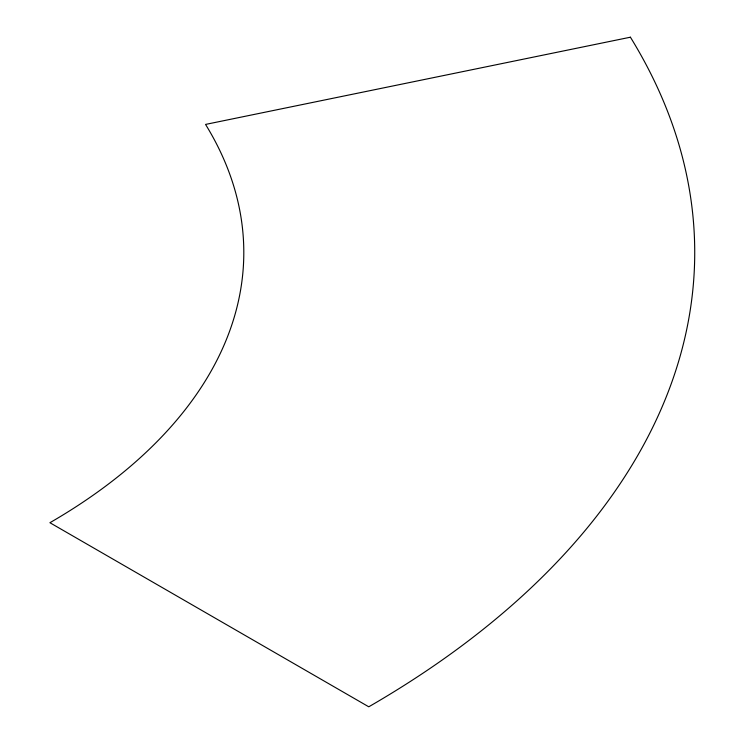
<?xml version="1.0" encoding="UTF-8"?>
<svg xmlns="http://www.w3.org/2000/svg" width="744" height="744" viewBox="0 0 744 744"><rect width="100%" height="100%" fill="white"/><g stroke="black" fill="none" stroke-linecap="round" stroke-linejoin="round"><path stroke-width="1.12" d="M630.41 37.2L205.549 124.425A661.974 382.193 0 0 1 49.913 522.716L368.764 706.8A1112.903 642.528 0 0 0 630.41 37.2"/></g></svg>
